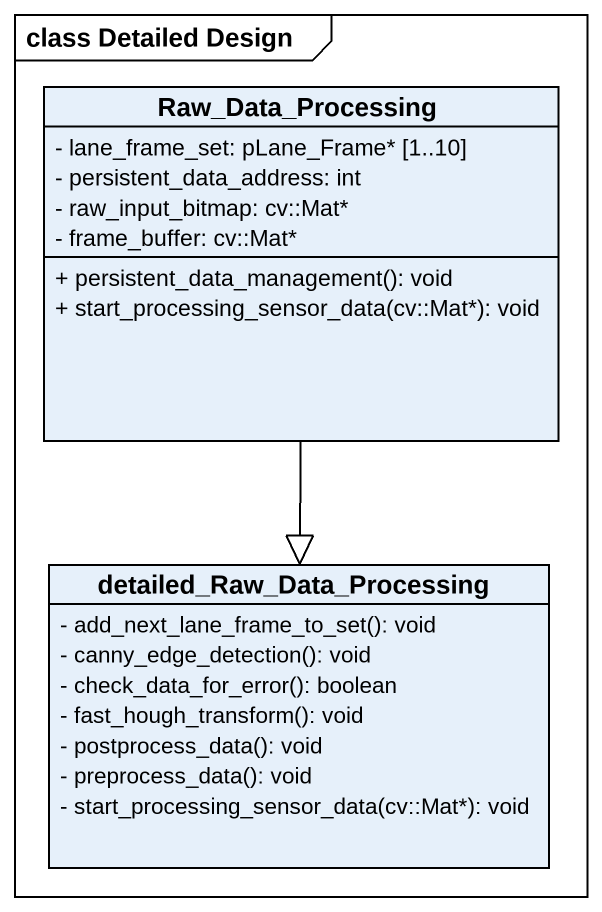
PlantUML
@startuml
mainframe class Detailed Design
hide circle
hide empty members
skinparam classAttributeIconSize 0
class Raw_Data_Processing {
  - lane_frame_set: pLane_Frame* [1..10]
  - persistent_data_address: int
  - raw_input_bitmap: cv::Mat*
  - frame_buffer: cv::Mat*
  + persistent_data_management(): void
  + start_processing_sensor_data(cv::Mat*): void
}
class detailed_Raw_Data_Processing {
  - add_next_lane_frame_to_set(): void
  - canny_edge_detection(): void
  - check_data_for_error(): boolean
  - fast_hough_transform(): void
  - postprocess_data(): void
  - preprocess_data(): void
  - start_processing_sensor_data(cv::Mat*): void
}
Raw_Data_Processing --|> detailed_Raw_Data_Processing
@enduml
